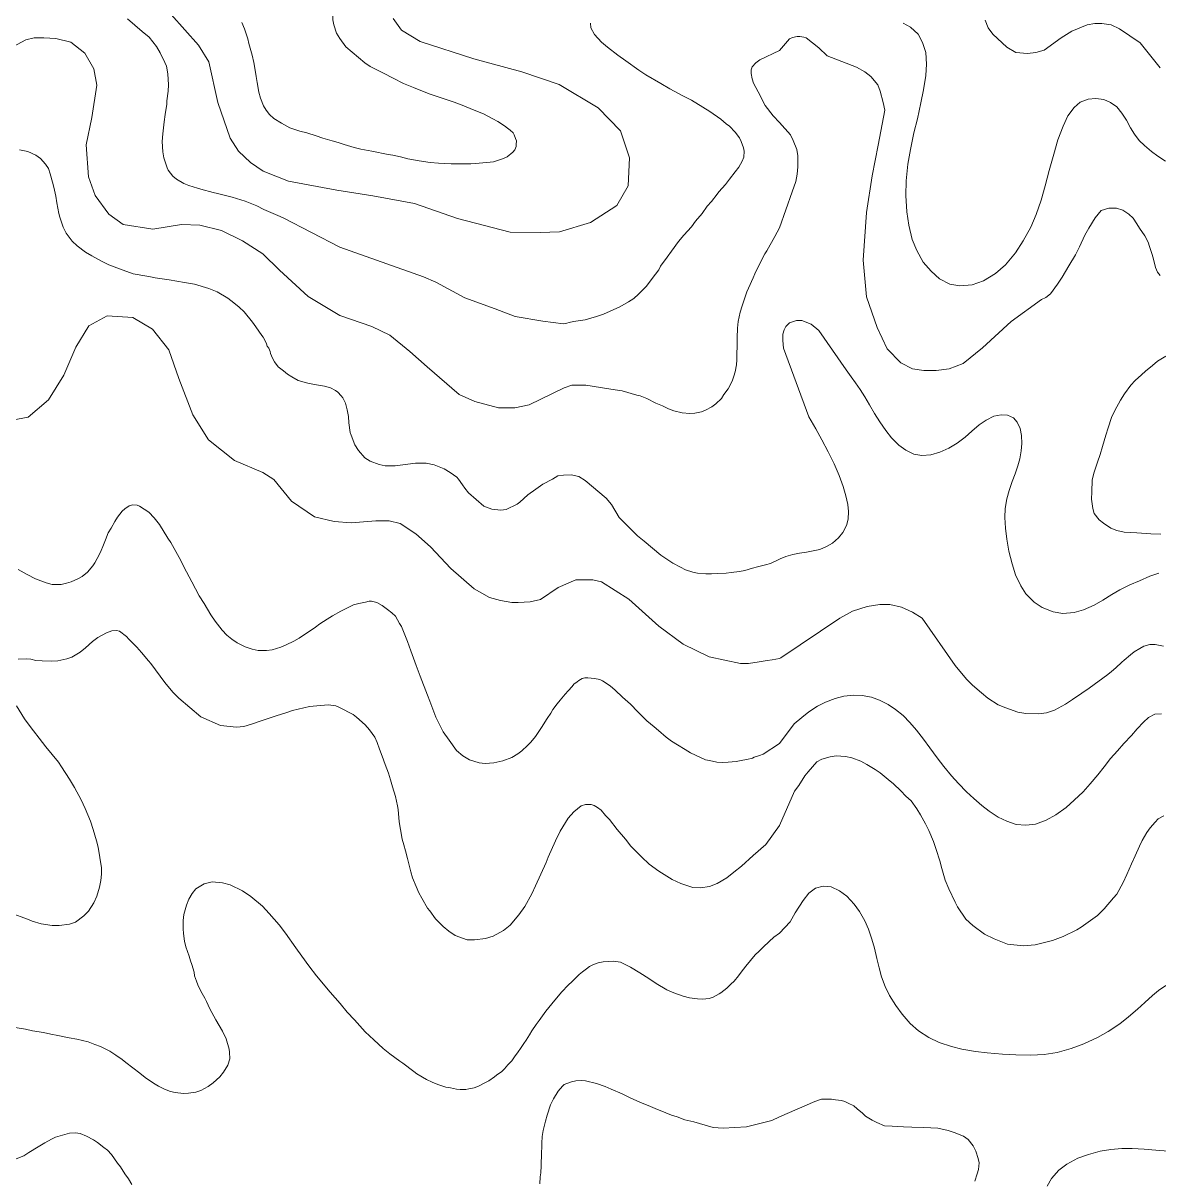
# Model space of a CAD drawing. Header units: metres. Extents: x 548946 to 557077, y 1838800 to 1845419.
# Drawn here: x 553608 to 554197, y 1842378 to 1842978 of the extents above; entities that cross this region are included whole.
import ezdxf

# ---------------------------------------------------------------- set-up
doc = ezdxf.new("R2010")
doc.units = ezdxf.units.M
doc.header["$LTSCALE"] = 28
doc.layers.add('1', color=7, linetype='Continuous', lineweight=13)
doc.layers.add('2', color=7, linetype='Continuous', lineweight=13)

msp = doc.modelspace()

# ---------------------------------------------------------------- linework, layer by layer
at = {"layer": '1'}
for points in [[(553804.98, 1842946.93), (553799.55, 1842949.57), (553794.61, 1842952.27), (553787.79, 1842955.76), (553784.88, 1842957.57), (553775.17, 1842965.8), (553771.94, 1842970.12), (553770.31, 1842972.98), (553768.88, 1842977.27), (553768.42, 1842979.9), (553768.31, 1842983.84), (553768.58, 1842986.81), (553769.77, 1842991.56), (553770.79, 1842994.62), (553772.94, 1842998.85), (553773.9, 1843000.38), (553775.57, 1843003.39), (553783.01, 1843017.35)], [(553670.32, 1842998.75), (553698.73, 1842966.78), (553704.06, 1842958.06), (553708.67, 1842937.04), (553715.18, 1842918.58), (553719.36, 1842911.78), (553725.63, 1842905.87), (553732.2, 1842901.44), (553745.36, 1842896.33), (553770.41, 1842891.63), (553789.09, 1842888.61), (553810.74, 1842884.68), (553833.06, 1842876.87), (553860.38, 1842869.87), (553875.92, 1842869.63), (553885.8, 1842869.96), (553901.94, 1842874.85), (553915.68, 1842883.61), (553921.52, 1842893.85), (553922.25, 1842908.33), (553917.42, 1842922.33), (553905.84, 1842934.3), (553885.64, 1842946.33), (553866.28, 1842953.01), (553841.41, 1842959.75), (553813.7, 1842968.64), (553803.87, 1842974.48), (553799.61, 1842980.64)], [(553698.13, 1842892.69), (553693.63, 1842893.92), (553691.07, 1842895), (553687.35, 1842897.21), (553685.47, 1842898.9), (553682.91, 1842902.02), (553682.39, 1842903.11), (553680.73, 1842908.26), (553680.21, 1842911.39), (553679.91, 1842916.84), (553680.19, 1842920.71), (553680.94, 1842926.93), (553681.48, 1842930.83), (553682.21, 1842936.16), (553682.24, 1842937.95), (553682.9, 1842942.88), (553683.14, 1842946.11), (553682.81, 1842951.81), (553682.05, 1842955.8), (553681.3, 1842957.75), (553678.88, 1842962.81), (553676.93, 1842966.14), (553673.14, 1842970.9), (553669.57, 1842973.9), (553661.87, 1842980.35)], [(553721.23, 1842978.46), (553722.53, 1842975.17)], [(553722.53, 1842975.17), (553723.18, 1842973.08), (553724.2, 1842970.02), (553724.88, 1842967.68), (553726.26, 1842962.74), (553726.53, 1842961.63), (553727.39, 1842957.78), (553727.88, 1842954.9), (553728.56, 1842950.52), (553729.08, 1842947.39), (553729.96, 1842942.39), (553730.87, 1842939.19), (553732.38, 1842935.29), (553733.81, 1842933.04), (553735.49, 1842930.83), (553737.79, 1842928.81), (553741.69, 1842926.24), (553744.56, 1842924.68), (553746.05, 1842923.98), (553751.26, 1842922.2), (553754.82, 1842921.24), (553759.74, 1842919.69), (553763.2, 1842918.59), (553767.98, 1842917.14), (553771.15, 1842916.26), (553774.22, 1842915.24), (553779.39, 1842913.72), (553782.82, 1842912.87), (553788.57, 1842911.81), (553796.96, 1842910.05), (553799.43, 1842909.72), (553803.5, 1842908.82), (553807.32, 1842907.9), (553813.07, 1842906.83), (553818.79, 1842906.01), (553823.19, 1842905.54), (553829.75, 1842905.21), (553833.83, 1842905.21), (553839.96, 1842905.22), (553842.11, 1842905.36), (553848.18, 1842905.86), (553851.7, 1842906.3), (553856.24, 1842907.76), (553858.66, 1842908.83), (553861.68, 1842911.25), (553862.67, 1842912.53), (553863.34, 1842914.27), (553863.47, 1842915.31), (553863.5, 1842917.1), (553863.09, 1842918.33), (553862.34, 1842920.28), (553861.82, 1842921.36), (553860.37, 1842922.71), (553858.96, 1842923.81), (553857.29, 1842924.88), (553853.82, 1842927.13), (553851.33, 1842928.6), (553846.54, 1842931.2), (553840.77, 1842933.41), (553836.32, 1842935.28), (553831.23, 1842937.2), (553823.5, 1842939.8), (553818.3, 1842941.58), (553810.11, 1842944.77), (553804.98, 1842946.93)], [(553901.95, 1842978.23), (553902.12, 1842975.82), (553904.1, 1842972.24), (553907.65, 1842968.35), (553910.8, 1842965.67), (553916.17, 1842961.49), (553920.24, 1842958.56), (553926.97, 1842953.78), (553930.59, 1842951.42), (553938.43, 1842946.92)], [(554200.01, 1842906.62), (554196.09, 1842909.21), (554192.79, 1842911.69), (554189.25, 1842914.67), (554186.49, 1842917.27), (554183.95, 1842920.62), (554181.91, 1842923.9), (554179.89, 1842927.89), (554177.52, 1842931.47), (554174.89, 1842934.75), (554171.51, 1842937.1), (554168.06, 1842938.54), (554163.9, 1842939.13), (554160.05, 1842938.77), (554155.9, 1842937.16), (554152.68, 1842934.51), (554149.43, 1842930.04), (554146.99, 1842924.79), (554144.33, 1842917.69), (554142.15, 1842910.18), (554139.82, 1842901.83), (554137.77, 1842893.8), (554135.64, 1842886.32), (554133.08, 1842878.97), (554130.21, 1842872.39), (554126.36, 1842865.29), (554122.34, 1842859.16), (554117.14, 1842852.96), (554111.99, 1842848.44), (554105.65, 1842844.56), (554099.86, 1842842.51), (554093.5, 1842841.91), (554088.3, 1842842.91), (554082.96, 1842845.63), (554078.56, 1842849.59), (554074.5, 1842854.32), (554071.21, 1842860.25), (554068.81, 1842866), (554066.94, 1842873.44), (554065.94, 1842880.3), (554065.42, 1842888.81), (554065.58, 1842896.4), (554066.5, 1842905.05), (554067.81, 1842912.66), (554069.65, 1842921.25), (554071.42, 1842928.63), (554073.26, 1842936.79), (554074.69, 1842943.58), (554075.73, 1842950.96), (554076.16, 1842956.95), (554075.84, 1842962.97), (554074.17, 1842968.07), (554071.86, 1842972.42), (554067.86, 1842976.06), (554064, 1842978.22)], [(554106.61, 1842979.66), (554108.2, 1842975.67), (554110.59, 1842972.48), (554117.75, 1842965.69), (554122.52, 1842962.9), (554128.49, 1842962.5), (554132.87, 1842962.9), (554137.24, 1842964.1), (554145.99, 1842970.48)], [(554145.99, 1842970.48), (554151.56, 1842974.07), (554159.52, 1842977.26), (554163.5, 1842978.06), (554167.08, 1842978.06), (554171.85, 1842977.26), (554176.23, 1842975.27), (554186.97, 1842968.04), (554197.4, 1842955.01)], [(553974.43, 1842790.5), (553973.4, 1842788.58), (553971.09, 1842785.61), (553969.8, 1842783.66), (553966.96, 1842780.88), (553964.85, 1842779.34), (553961.63, 1842777.53), (553959.43, 1842776.75), (553956.08, 1842775.94), (553953.43, 1842775.74), (553949.42, 1842776.13), (553945.21, 1842777.14), (553942.39, 1842778.19), (553939.26, 1842779.71), (553935.89, 1842781.2), (553931.12, 1842783.55), (553927.63, 1842784.9), (553925.92, 1842785.32), (553918.36, 1842787.57), (553916.93, 1842787.77), (553911.46, 1842788.62), (553899.54, 1842790.47), (553892.28, 1842790.47), (553888.33, 1842789.17), (553870.14, 1842780.38), (553862.68, 1842778.78), (553854.26, 1842778.78), (553841.94, 1842781.99), (553833.89, 1842785.58), (553817.33, 1842800), (553808.22, 1842807.95), (553797.88, 1842816.41), (553788.58, 1842820.86), (553772.06, 1842826.66), (553755.57, 1842836.43), (553740.74, 1842850.14), (553731.99, 1842858.59), (553721.47, 1842865.31), (553710.61, 1842870.69), (553699.4, 1842873.37), (553689.9, 1842873.71), (553674.97, 1842871.36), (553659.69, 1842873.71), (553652.23, 1842879.09), (553645.1, 1842888.83), (553641.71, 1842898.57), (553640.48, 1842915.09), (553643.37, 1842929.27), (553646.05, 1842946.05), (553644.49, 1842954.5), (553639.84, 1842962.57), (553632.46, 1842968.33), (553624.7, 1842970.25), (553618.49, 1842970.63), (553613.45, 1842970.63), (553609.18, 1842969.48), (553600.25, 1842964.74)], [(554000, 1842964.04), (554005.15, 1842969.97), (554006.76, 1842970.76), (554009.16, 1842971.16), (554010.57, 1842971.16), (554012.57, 1842970.96), (554013.78, 1842970.56), (554020.29, 1842965.29), (554024.67, 1842961.3), (554039.79, 1842955.31), (554044.17, 1842952.92), (554047.35, 1842950.52), (554050.93, 1842946.13), (554052.12, 1842942.94), (554053.72, 1842936.96), (554054.51, 1842932.97), (554051.05, 1842914.9), (554048.06, 1842899.09), (554045, 1842879.96), (554043.3, 1842855.33), (554045.03, 1842836.24), (554050.53, 1842820.47), (554055.7, 1842809.3), (554062.87, 1842802.12), (554068.83, 1842798.93), (554074.8, 1842798.13), (554081.16, 1842798.13), (554087.93, 1842798.93), (554095.09, 1842801.72), (554105.12, 1842809.94), (554120.09, 1842823.57), (554135.86, 1842834.93), (554138.11, 1842835.88), (554140.52, 1842837.89), (554144.07, 1842842.89), (554146.56, 1842846.53), (554150.02, 1842852.28), (554153.48, 1842858.03), (554155.42, 1842862.26), (554158.27, 1842868.32), (554160.3, 1842871.8), (554163.62, 1842877.16), (554166.64, 1842881.05), (554170.66, 1842882.31), (554174.66, 1842882.24), (554178.03, 1842881.14), (554181.14, 1842879.06), (554183.29, 1842877.05), (554185.27, 1842874.17), (554186.59, 1842871.96), (554189.29, 1842867.83), (554191.02, 1842864.63), (554191.78, 1842862.35), (554193.08, 1842858.81), (554193.65, 1842856.51), (554194.84, 1842851.53), (554195.92, 1842849.01), (554197.28, 1842847.28)], [(554000, 1842964.04), (553989.83, 1842959.2), (553987.73, 1842957.66), (553985.82, 1842955.51), (553985.26, 1842953.9), (553985.23, 1842952.11), (553985.72, 1842949.23), (553986.5, 1842947.03), (553988.86, 1842942.48), (553992.55, 1842935.54), (553996.58, 1842930.05), (554000, 1842926.74)], [(553938.43, 1842946.92), (553943.11, 1842944.18), (553949.82, 1842940.55), (553954.34, 1842938.18), (553960.15, 1842934.57), (553963.88, 1842932.35), (553969.61, 1842928.35), (553972.33, 1842926), (553974.03, 1842924.68), (553976.95, 1842921.73), (553979.12, 1842918.68), (553980.13, 1842916.77), (553981.29, 1842913.59), (553981.66, 1842911.72), (553981.39, 1842908.75), (553980.63, 1842906.61), (553978.86, 1842903.45), (553976.99, 1842901.05), (553974.02, 1842897.23), (553971.93, 1842894.54), (553968.46, 1842890.66), (553967.58, 1842889.53), (553964.61, 1842885.71), (553962.49, 1842883.27), (553959.77, 1842879.48), (553956.44, 1842875.49), (553954.24, 1842872.66), (553950.33, 1842868.21), (553947.55, 1842864.93), (553943.95, 1842860.01), (553941.67, 1842856.78), (553938.29, 1842852.15), (553937.37, 1842850.37), (553933.99, 1842845.73), (553930.91, 1842841.77), (553926.82, 1842837.69), (553924.42, 1842835.47), (553921.7, 1842833.73), (553917.17, 1842831.12), (553913.67, 1842829.53), (553908.72, 1842827.25), (553905.04, 1842826.02), (553899.24, 1842824.4), (553893.1, 1842823.5), (553890.87, 1842822.97), (553889.75, 1842822.7), (553887.88, 1842822.34), (553877.23, 1842823.68), (553862.87, 1842826.05), (553852.49, 1842830), (553836.79, 1842835.79), (553821.71, 1842843.86), (553815.35, 1842846.63), (553772.05, 1842861.99), (553742.59, 1842877.19), (553739.75, 1842878.49), (553737.33, 1842879.47), (553732.6, 1842881.56), (553728.9, 1842883.52), (553722.85, 1842885.95), (553716.08, 1842888.04), (553708.58, 1842889.79), (553706.33, 1842890.4), (553699.87, 1842892.02), (553698.13, 1842892.69)], [(554000, 1842926.74), (554005.7, 1842920.25), (554007.11, 1842917.3), (554008.93, 1842912.68), (554009.53, 1842909.34), (554009.38, 1842903.71), (554009.1, 1842899.88), (554008.35, 1842896.08), (554006.55, 1842890.73), (554000, 1842872.03)], [(554000, 1842872.03), (553997.6, 1842867.59), (553993.42, 1842860.17), (553992.35, 1842858.51), (553989.05, 1842852.22), (553987.12, 1842848.28), (553986.37, 1842846.14), (553983.84, 1842840.84), (553983.05, 1842838.96), (553980.52, 1842831.62), (553979.53, 1842828.3), (553978.48, 1842823.44), (553978.14, 1842820.08), (553978.01, 1842814.96), (553978.01, 1842810.87), (553977.79, 1842806.5), (553977.78, 1842803.56), (553977.59, 1842800.98), (553977.03, 1842797.34), (553976.27, 1842795.2), (553975.52, 1842793.06), (553974.43, 1842790.5)], [(554000, 1842648.84), (553996.18, 1842648.17), (553993.51, 1842647.78), (553989.34, 1842647.01), (553983.94, 1842646.3), (553979.67, 1842646.22), (553963.53, 1842649.7), (553950, 1842656.23), (553937.35, 1842665.51), (553921.86, 1842679.58), (553907.66, 1842688.56), (553903.24, 1842689.57), (553898.82, 1842689.57), (553894.4, 1842689.57), (553885.22, 1842685.54), (553876.04, 1842679.48), (553870.6, 1842678.13), (553864.48, 1842677.8), (553861.08, 1842677.8), (553855.3, 1842678.81), (553849.53, 1842680.49), (553841.71, 1842684.86), (553829.47, 1842695.41), (553818.93, 1842706.73), (553811.45, 1842713.46), (553803.29, 1842718.85), (553797.52, 1842720.19), (553790.72, 1842720.19), (553777.8, 1842719.18), (553768.96, 1842719.86), (553758.76, 1842722.21), (553746.87, 1842730.29), (553737.81, 1842741.55), (553732.02, 1842745.27), (553717.39, 1842751.49), (553703.85, 1842762.24), (553695.76, 1842775.17), (553688.44, 1842793.92), (553683.24, 1842808.75), (553674.9, 1842819.46), (553664.72, 1842825.57), (553651.38, 1842826.41), (553641.77, 1842821.29), (553635.06, 1842810.24), (553628.79, 1842795.64), (553620.98, 1842782.87), (553610.35, 1842773.93), (553597.47, 1842771.43)], [(554200.23, 1842805.48), (554195.89, 1842802.94), (554193.32, 1842800.72), (554189.7, 1842797.8), (554187.56, 1842795.92), (554184.42, 1842792.96), (554182.06, 1842790.57), (554178.83, 1842785.99), (554176.78, 1842782.69), (554173.83, 1842777.39), (554172.11, 1842773.66), (554170.32, 1842768.3), (554169.16, 1842764.64), (554167.43, 1842758.73), (554166.24, 1842754.59), (554164.84, 1842750.62), (554162.98, 1842744.97), (554162.12, 1842741.25), (554161.82, 1842735.24), (554161.73, 1842731.42), (554162.34, 1842726.56), (554163.15, 1842723.91), (554165.73, 1842720.72), (554167.86, 1842718.9), (554171.68, 1842716.43), (554174.78, 1842715.2), (554178.6, 1842714.26), (554185.29, 1842713.96)], [(553605.24, 1842695.01), (553609.93, 1842692.27), (553614.15, 1842690.12), (553619.78, 1842688.02), (553622.81, 1842687.25), (553627.55, 1842687.2), (553630.28, 1842687.8), (553632.73, 1842688.62), (553636.13, 1842690.06), (553638.4, 1842691.24), (553641.06, 1842693.49), (553643.84, 1842696.77), (553644.91, 1842698.44), (553646.17, 1842700.64), (553647.8, 1842703.91), (553649.48, 1842707.82), (553650.45, 1842710.24), (553651.91, 1842713.88), (553653.39, 1842716.36), (553655.39, 1842719.8), (553656.64, 1842722), (553659.06, 1842725.11), (553660.56, 1842726.45), (553662.8, 1842727.88), (553664.39, 1842728.46), (553666.97, 1842728.27), (553668.18, 1842727.79), (553673.03, 1842724.69), (553675.71, 1842721.71), (553678.44, 1842718.22), (553682.77, 1842711.23), (553684.34, 1842708.87), (553688.61, 1842701.23), (553692.5, 1842693.67), (553695.31, 1842688.53), (553699.02, 1842681.34), (553701.57, 1842677.31), (553705.12, 1842671.38), (553707.32, 1842668.08), (553710.97, 1842663.42), (553713.33, 1842660.91), (553716.02, 1842658.82), (553718.67, 1842656.98), (553722.9, 1842654.83), (553726.5, 1842653.62), (553729.64, 1842652.99), (553733.98, 1842653.03), (553736.89, 1842653.26), (553741.43, 1842654.72), (553744.1, 1842655.82), (553748.19, 1842657.87), (553750.94, 1842659.36), (553754.71, 1842661.88), (553757.07, 1842663.45), (553759.28, 1842665.13), (553761.64, 1842666.7), (553765.41, 1842669.22), (553768.13, 1842670.96), (553772.43, 1842673.29), (553775.18, 1842674.78)], [(554185.29, 1842713.96), (554192.48, 1842713.43), (554197.72, 1842713.23)], [(553775.18, 1842674.78), (553779.05, 1842676.55), (553781.89, 1842677.29), (553785.24, 1842678.09), (553787.11, 1842678.45), (553788.37, 1842678.61), (553791.15, 1842677.81), (553793.89, 1842676.36), (553796.71, 1842674.16), (553798.98, 1842672.4), (553800.85, 1842670.72), (553802.97, 1842667.03), (553803.95, 1842665.36), (553807.07, 1842657.71), (553808.85, 1842652.7), (553811.59, 1842645.12), (553813.68, 1842639.64), (553817.45, 1842629.89), (553818.62, 1842626.72), (553821.7, 1842618.42), (553825.58, 1842610.86), (553828.7, 1842606.4), (553832.55, 1842601.14), (553835.83, 1842598.36), (553839.16, 1842596.22), (553844.19, 1842594.81), (553847.31, 1842594.43), (553851.86, 1842594.74), (553856.47, 1842595.7), (553861.09, 1842597.56), (553864.31, 1842599.37), (553866.41, 1842600.91), (553869.26, 1842603.69), (553871.08, 1842605.45), (553873.39, 1842608.42), (553875.56, 1842611.5), (553876.96, 1842613.59), (553878.21, 1842615.79), (553879.5, 1842617.74), (553881.34, 1842620.4), (553882.49, 1842622.46), (553884.69, 1842625.29), (553886.23, 1842627.27), (553888.79, 1842630.27), (553890.36, 1842632), (553892.37, 1842634.29), (553893.36, 1842635.57), (553894.99, 1842636.79), (553895.94, 1842637.42), (553897.6, 1842638.4), (553899.08, 1842638.84), (553900.62, 1842638.78), (553903.98, 1842638.43), (553906.73, 1842637.88), (553908.23, 1842637.17), (553912.13, 1842634.6), (553914.7, 1842632.37), (553918.48, 1842628.75), (553922.64, 1842625.06), (553926.45, 1842621.19), (553928.91, 1842618.82), (553931.24, 1842616.56), (553934.95, 1842613.45), (553937.24, 1842611.44), (553941.24, 1842608.11), (553943.92, 1842606.02), (553946.97, 1842604.1)], [(554123.51, 1842620.93), (554117.33, 1842623.2), (554113.32, 1842624.79), (554108.04, 1842628.22), (554104.75, 1842630.95), (554099.96, 1842635.01), (554097.13, 1842637.89), (554093.36, 1842642.17), (554091.09, 1842645.12), (554073.91, 1842669.72), (554068.83, 1842672.78), (554063.23, 1842675.34), (554057.12, 1842676.87), (554052.04, 1842676.87), (554045.42, 1842675.85), (554037.79, 1842673.29), (554031.18, 1842669.72), (554000.59, 1842649.2), (554000, 1842648.84)], [(553605.19, 1842648.52), (553609.39, 1842648.66), (553611.71, 1842648.44), (553614.35, 1842647.75), (553617.57, 1842647.52), (553622.45, 1842647.36), (553625.75, 1842647.52), (553630.46, 1842648.62), (553633.02, 1842649.58), (553637.3, 1842652.16), (553640.09, 1842654.29), (553643.77, 1842657.56), (553646.57, 1842659.7), (553650.98, 1842662.17), (553653.8, 1842663.16), (553656.2, 1842663.33), (553657.77, 1842663.02), (553661.45, 1842660.16), (553662.5, 1842658.89), (553666.73, 1842654.69), (553669.12, 1842651.93), (553672.74, 1842647.53), (553673.93, 1842646.14), (553678.84, 1842639.61), (553681.29, 1842636.34), (553685.36, 1842631.36), (553688.57, 1842628.18), (553699.91, 1842618.57), (553710.1, 1842614.16), (553718.42, 1842613.15), (553722.19, 1842613.62), (553726.26, 1842614.77), (553731.77, 1842616.61), (553738.99, 1842619.17), (553744.03, 1842620.7), (553747.46, 1842621.89), (553756.27, 1842623.89)], [(554199.13, 1842655.13), (554194.74, 1842656.01), (554191.96, 1842656.14), (554188.85, 1842655.18), (554186.8, 1842654.06), (554183.89, 1842652.27), (554181.89, 1842650.78), (554178.71, 1842648.01), (554177.52, 1842646.91), (554174.27, 1842644.03), (554172.12, 1842642.14), (554170.23, 1842640.57), (554160.47, 1842633.45), (554156.71, 1842630.8), (554151.79, 1842627.52), (554148.28, 1842625.17), (554142.59, 1842621.99), (554138.38, 1842620.7), (554134.17, 1842620.08), (554127.69, 1842620.22), (554123.51, 1842620.93)], [(554197.99, 1842620.21), (554194.58, 1842619.88), (554191.23, 1842618.18), (554188.72, 1842615.89), (554185.33, 1842612.28), (554182.45, 1842608.83), (554178.47, 1842604.7), (554175.17, 1842600.91), (554171.62, 1842596.97), (554168.28, 1842592.67), (554165.04, 1842588.58), (554161.03, 1842583.82), (554157.33, 1842579.74), (554152.8, 1842575.3), (554148.54, 1842571.58), (554143.22, 1842567.78), (554138.23, 1842565.02), (554132.67, 1842562.9), (554127.61, 1842562.36), (554122.63, 1842562.75), (554117.74, 1842564.5), (554113.37, 1842566.63), (554108.74, 1842569.61), (554104.89, 1842572.55), (554100.62, 1842576.21), (554096.95, 1842579.73), (554092.74, 1842584.02), (554089.13, 1842588.06), (554085.09, 1842592.89), (554081.69, 1842597.31), (554077.85, 1842602.46), (554074.53, 1842606.95), (554070.93, 1842611.69), (554067.52, 1842615.67), (554063.98, 1842619.29), (554060.05, 1842622.46), (554056.24, 1842624.97), (554051.74, 1842627.26), (554047.67, 1842628.71), (554042.83, 1842629.69), (554038.46, 1842629.82), (554033.29, 1842629.22), (554028.78, 1842628.05), (554023.78, 1842626.18), (554019.65, 1842624.04), (554015.15, 1842621.15), (554011.45, 1842618.23), (554007.53, 1842614.86), (554000, 1842604.78)], [(553601.51, 1842516.79), (553609.95, 1842513.63), (553612.37, 1842512.66), (553617.15, 1842511.21), (553622.87, 1842510.39), (553626.45, 1842510.33), (553631.84, 1842511.14), (553634.91, 1842512.16), (553639.23, 1842515.38), (553641.6, 1842517.85), (553644.51, 1842522.17), (553646, 1842525.55), (553647.44, 1842530.33), (553648.04, 1842533.72), (553648.39, 1842537.09), (553648.37, 1842540.28), (553646.76, 1842551.06), (553645.85, 1842554.26), (553644.09, 1842560.17), (553642.66, 1842564.46), (553639.91, 1842571.14), (553637.83, 1842575.48), (553634.47, 1842581.95), (553631.89, 1842586.23), (553627.63, 1842592.72), (553626.06, 1842595.07), (553619.56, 1842603.07), (553617.88, 1842605.29), (553611.36, 1842613.54), (553608.56, 1842617.53), (553604.27, 1842624.27)], [(553756.27, 1842623.89), (553765.86, 1842624.84), (553769.9, 1842624.19), (553771.78, 1842623.41), (553778.89, 1842619.7), (553780.59, 1842618.38), (553785.03, 1842614.47), (553787.28, 1842611.81), (553790.05, 1842608.07), (553791.29, 1842605.29), (553792.49, 1842601.87), (553793.96, 1842598.22), (553795.54, 1842593.82), (553797.25, 1842589.31), (553798.31, 1842585.99), (553799.28, 1842582.29), (553800.81, 1842577.24), (553801.8, 1842572.39), (553802.16, 1842570.52), (553802.69, 1842564.2), (553803.45, 1842560.21), (553804.33, 1842555.21), (553805.21, 1842552.25), (553805.98, 1842549.16), (553806.99, 1842545.2)], [(553946.97, 1842604.1), (553950.98, 1842601.66), (553953.75, 1842599.97), (553956.34, 1842598.63), (553961.61, 1842596.36), (553963.57, 1842595.96), (553967.39, 1842595.04), (553970.22, 1842594.88), (553973.38, 1842595.15), (553977.43, 1842595.4), (553980.92, 1842596.09), (553983.04, 1842596.49), (553985.89, 1842597.22), (553986.86, 1842597.6), (553989.57, 1842598.45), (553991.51, 1842599.21), (554000, 1842604.78)], [(554000, 1842562.31), (554007.64, 1842579.97), (554009.93, 1842582.92), (554013.04, 1842587.99), (554014.86, 1842590.01), (554017.13, 1842592.7), (554019.34, 1842595.24), (554021.82, 1842596.69), (554026.14, 1842597.89), (554029.32, 1842598.29), (554034.12, 1842597.94), (554037.53, 1842597.32), (554042.03, 1842595.51), (554045.29, 1842593.82), (554049.6, 1842591.32), (554052.21, 1842589.46), (554056.24, 1842586.16), (554059, 1842583.84), (554062.89, 1842580.14), (554065.41, 1842577.51), (554068.19, 1842575), (554071.19, 1842570.81), (554073.09, 1842567.82), (554075.68, 1842563.1), (554077.43, 1842559.71), (554079.87, 1842553.92), (554081.24, 1842549.81), (554083.11, 1842543.96), (554084.19, 1842539.91), (554085.9, 1842533.85), (554087.8, 1842529.33), (554090.94, 1842522.49), (554092.29, 1842520.09), (554096.5, 1842513.77), (554100.26, 1842510.34), (554106.32, 1842505.97), (554111.3, 1842503.45), (554118.11, 1842500.69), (554126.4, 1842499.82), (554132.53, 1842500.31), (554141.56, 1842502.58), (554146.99, 1842504.78), (554154.18, 1842508.15), (554156.39, 1842509.48), (554164.86, 1842515.58), (554168.23, 1842519.04), (554173.13, 1842524.7), (554174.79, 1842526.62), (554178.21, 1842532.75), (554179.99, 1842536.78), (554182.52, 1842542.43), (554184.3, 1842546.45), (554186.52, 1842551.49), (554188.04, 1842554.53), (554190.49, 1842558.55), (554192.18, 1842560.95), (554194.66, 1842563.92), (554196.35, 1842565.65), (554199.29, 1842567.26)], [(553806.99, 1842545.2), (553807.73, 1842542.35), (553808.77, 1842538.14), (553809.65, 1842535.19), (553811.5, 1842530.57), (553812.92, 1842527.42), (553814.55, 1842524.56), (553817.51, 1842519.32), (553818.7, 1842517.93), (553821.64, 1842513.83), (553825.59, 1842509.86), (553828.45, 1842507.41), (553831.78, 1842505.27), (553837.94, 1842502.98), (553841.78, 1842502.95), (553847.56, 1842503.67), (553851.49, 1842504.93), (553856.88, 1842507.77), (553860.23, 1842510.62), (553864.8, 1842515.92), (553867.96, 1842520.27), (553871.48, 1842526.84), (553873.38, 1842531.04), (553878.89, 1842543.09), (553879.94, 1842545.9), (553883.74, 1842554.3), (553886.3, 1842559.34), (553890.44, 1842566.12), (553893.22, 1842569.4), (553897.18, 1842572.45), (553899.27, 1842573.1), (553902.21, 1842573.08), (553903.92, 1842572.66), (553905.59, 1842571.59), (553907.42, 1842570.16), (553909.81, 1842567.4), (553911.86, 1842565.35), (553915.82, 1842560.23), (553920.03, 1842555.14), (553922.91, 1842551.54), (553928.33, 1842545.96), (553932.39, 1842542.13), (553937.31, 1842538.53), (553944.22, 1842534.29), (553948.7, 1842532.17), (553955.08, 1842530.16), (553958.95, 1842529.88), (553963.59, 1842530.58), (553967.59, 1842532.24), (553972.59, 1842535.16), (553976.19, 1842538.04), (553980.26, 1842541.23), (553986.34, 1842546.71), (553992.78, 1842552.37), (554000, 1842562.31)], [(553713.91, 1842438.03), (553714.9, 1842441.35), (553714.85, 1842444.79), (553714.67, 1842446.3), (553712.97, 1842451.7), (553711.21, 1842455.57), (553707.65, 1842461.51), (553704.63, 1842467.26), (553702.76, 1842470.98), (553701.9, 1842472.79), (553699.92, 1842476.37), (553698.36, 1842479.63), (553697.61, 1842481.57), (553696.62, 1842484.39), (553696.39, 1842486.15), (553695.25, 1842490.22), (553694.49, 1842492.17), (553693.82, 1842494.51), (553692.18, 1842499.41), (553691.44, 1842502.26), (553690.94, 1842506.28), (553690.76, 1842508.68), (553690.73, 1842513.02), (553691.11, 1842516.13), (553692.41, 1842521.02), (553693.68, 1842524.12), (553695.49, 1842527.02), (553697.36, 1842529.43), (553701.63, 1842532.01), (553705.85, 1842533.05), (553711.14, 1842532.56), (553715.1, 1842531.52), (553721.5, 1842528.37), (553725.82, 1842525.46), (553731.94, 1842520.48), (553735.35, 1842516.69), (553740.55, 1842510.83), (553743.77, 1842506.51), (553749.2, 1842498.89), (553752.31, 1842494.43), (553755.99, 1842489.52), (553759.95, 1842484.4), (553766.9, 1842475.82), (553772.1, 1842469.96), (553775.72, 1842465.56), (553779.55, 1842461.44), (553785.18, 1842455.25), (553789.52, 1842451.2), (553794.42, 1842446.71), (553797.96, 1842443.96), (553803.05, 1842440), (553804.58, 1842439.04), (553810.35, 1842434.78), (553811.9, 1842433.57), (553816.87, 1842430.62), (553819.86, 1842429.2), (553822.81, 1842428.04), (553826.94, 1842426.64), (553829.3, 1842426.17), (553832.45, 1842425.54), (553834.38, 1842425.4), (553837.32, 1842425.39), (553838.94, 1842425.72)], [(554200.17, 1842479.23), (554196.53, 1842476.76), (554193.32, 1842474.08), (554189.37, 1842470.55), (554185.63, 1842467.09), (554180.9, 1842463.03), (554176.33, 1842459.44), (554170.43, 1842455.53), (554164.76, 1842452.29), (554157.7, 1842449), (554151.17, 1842446.57), (554143.93, 1842444.6), (554137.09, 1842443.62), (554130.21, 1842443.2), (554122.44, 1842443.41), (554115.65, 1842443.77), (554107.6, 1842444.45), (554101.62, 1842445.11), (554094.52, 1842446.3), (554089.08, 1842447.63), (554082.65, 1842449.81), (554077.42, 1842452.31), (554071.98, 1842455.88), (554067.73, 1842459.61), (554063.48, 1842464.38), (554060.22, 1842468.88), (554057.05, 1842474.13), (554054.81, 1842478.77), (554052.87, 1842483.74), (554051.56, 1842488.5), (554050.45, 1842493.36), (554049.21, 1842498.6), (554047.9, 1842503.39), (554046.04, 1842508.57), (554044.14, 1842512.86), (554041.49, 1842517.6), (554038.71, 1842521.54), (554034.89, 1842525.57), (554031.07, 1842528.37), (554026.67, 1842530.38), (554022.56, 1842530.74), (554018.68, 1842529.84), (554015.1, 1842527.14), (554012.22, 1842523.44), (554008.06, 1842516.98), (554005.46, 1842512.32), (554000, 1842506.43)], [(553838.94, 1842425.72), (553841.67, 1842426.32), (553843.87, 1842427.1), (553846.87, 1842428.63), (553849.26, 1842429.95), (553852.2, 1842431.98), (553853.25, 1842432.75), (553855.94, 1842434.74), (553857.29, 1842436.19), (553859.08, 1842438.2), (553861.12, 1842440.25), (553862.52, 1842442.34), (553864.36, 1842444.99), (553865.68, 1842446.69), (553867.41, 1842449.2), (553868.59, 1842451.01), (553870.28, 1842453.78), (553871.57, 1842455.73), (553873.71, 1842459.06), (553875.36, 1842461.18), (553876.98, 1842463.56), (553878.85, 1842465.96), (553881.82, 1842469.78), (553885.15, 1842473.77), (553887.16, 1842476.07), (553890.44, 1842479.42), (553892.37, 1842481.32), (553896.13, 1842484.98), (553897.73, 1842486.46), (553899.84, 1842488), (553901.36, 1842489.08), (553903.17, 1842489.95), (553905.84, 1842491.05), (553908.57, 1842491.65), (553913.78, 1842491.91), (553917.42, 1842491.35), (553922.72, 1842488.82), (553927.44, 1842485.84), (553932.15, 1842482.85), (553936.05, 1842480.27), (553941.55, 1842477.13), (553945.07, 1842475.53), (553950.02, 1842473.72), (553953.2, 1842472.84), (553957.35, 1842472.34), (553960.03, 1842472.3), (553963.44, 1842472.59), (553965.53, 1842473.24), (553968.64, 1842474.91), (553969.59, 1842475.53), (553972.6, 1842477.96), (553974.65, 1842480), (553976.36, 1842481.62), (553978.7, 1842484.34), (553980.13, 1842486.18), (553982.55, 1842489.29), (553984.86, 1842492.26), (553987.31, 1842495.12), (553989.35, 1842497.16), (553991.4, 1842499.21), (553994.6, 1842502.16), (553997.01, 1842504.38), (554000, 1842506.43)], [(553603.57, 1842457.54), (553609.04, 1842456.69), (553612.71, 1842455.88), (553618.32, 1842454.92), (553622.14, 1842453.99), (553625.79, 1842453.43), (553631.68, 1842452.25), (553635.61, 1842451.46), (553641.54, 1842450.04), (553644.89, 1842448.8), (553647.84, 1842447.63), (553652.74, 1842445.18), (553655.79, 1842443.27), (553659.16, 1842440.88), (553661, 1842439.45), (553668.21, 1842433.84), (553671.04, 1842431.64), (553675.36, 1842428.73), (553677.99, 1842427.15), (553681.12, 1842425.62), (553684.21, 1842424.35), (553686.57, 1842423.88), (553690.86, 1842423.27), (553693.52, 1842423.47), (553697.4, 1842424.09), (553699.85, 1842424.9), (553703.68, 1842426.92), (553706.37, 1842428.91), (553709.69, 1842432.01), (553711.7, 1842434.3), (553713.91, 1842438.03)], [(554138.71, 1842375.31), (554141.02, 1842379.31), (554144.77, 1842383.51), (554149.01, 1842386.72), (554154.63, 1842389.75), (554160.17, 1842391.78), (554166.29, 1842393.43), (554171.69, 1842394.29), (554177.47, 1842394.78), (554182.77, 1842394.76), (554188.94, 1842394.44), (554194.99, 1842393.93), (554201.43, 1842393.39)]]:
    msp.add_lwpolyline(points, dxfattribs=at)
at = {"layer": '2'}
for points in [[(553605.89, 1842912.43), (553610.21, 1842911.56), (553614.41, 1842909.66), (553616.78, 1842908.04), (553619.45, 1842905.06), (553620.88, 1842902.81), (553621.87, 1842900), (553622.91, 1842895.79), (553623.76, 1842893.08), (553624.72, 1842888.48), (553625.27, 1842885.1), (553626.36, 1842879.49), (553626.72, 1842877.62), (553628.53, 1842872.36), (553630.05, 1842869.35), (553633.13, 1842865.14), (553635.85, 1842862.8), (553640.1, 1842859.5), (553643.4, 1842857.62), (553648.76, 1842854.58), (553652.17, 1842852.84), (553657.79, 1842850.74), (553664.74, 1842848.29), (553666.96, 1842847.92), (553673.89, 1842846.62), (553676.25, 1842846.15), (553683.54, 1842845.02), (553691.36, 1842843.7), (553696.58, 1842842.82), (553704.14, 1842840.58), (553708.45, 1842838.82), (553713.84, 1842835.54), (553717.06, 1842833.26), (553719.78, 1842830.92), (553722.39, 1842828.43), (553726.75, 1842823.23), (553728.46, 1842820.77), (553731.57, 1842816.3), (553732.2, 1842815.36), (553733.21, 1842813.44), (553733.9, 1842812), (553734.31, 1842810.77), (553735.08, 1842809.72), (553735.8, 1842808.02), (553736.07, 1842806.91), (553737.14, 1842804.49), (553738.14, 1842802.57), (553740, 1842799.99), (553742.69, 1842797.9), (553744.81, 1842796.25), (553747.04, 1842794.74), (553750.45, 1842793), (553754.7, 1842791.74), (553756.16, 1842791.29), (553760.98, 1842790.49), (553763.98, 1842789.97), (553767.16, 1842789.09), (553769.75, 1842787.75), (553770.88, 1842786.88), (553772.64, 1842785.05), (553773.56, 1842783.89), (553774.91, 1842781.25), (553775.85, 1842777.79), (553776.54, 1842774.3), (553776.7, 1842771), (553777.33, 1842765.97), (553777.77, 1842764.5), (553779.8, 1842759.52), (553781.58, 1842756.55), (553784.99, 1842752.76), (553787.75, 1842751.06), (553792.31, 1842749.33), (553795.46, 1842748.71)], [(554000, 1842700.24), (554000.35, 1842700.44), (554003.26, 1842701.69), (554006.83, 1842702.74), (554010.25, 1842703.4), (554013.99, 1842704.01), (554017.47, 1842704.62), (554020.83, 1842705.39), (554024.26, 1842706.81), (554027.34, 1842708.6), (554030.49, 1842711.38), (554032.8, 1842714.2), (554034.61, 1842717.77), (554035.49, 1842721), (554035.72, 1842724.95), (554035.33, 1842728.72), (554034.42, 1842733.2), (554032.98, 1842738.03), (554030.84, 1842743.72), (554028.23, 1842749.77), (554025.22, 1842755.99), (554021.95, 1842762.14), (554018.73, 1842767.94), (554015.13, 1842774.05), (554002, 1842809.7), (554001.6, 1842813.69), (554001.6, 1842816.88), (554002.4, 1842819.27), (554003.2, 1842820.87), (554005.18, 1842822.86), (554008.76, 1842824.06), (554011.55, 1842824.06), (554016.32, 1842822.06), (554020.3, 1842818.87), (554034.51, 1842798.37), (554037.05, 1842794.8), (554039.34, 1842791.67), (554041.77, 1842788.17), (554044.11, 1842784.49), (554046.64, 1842780.39), (554049.28, 1842775.83), (554051.95, 1842771.51), (554055, 1842766.94), (554058.04, 1842763.17), (554061.86, 1842759.41), (554065.51, 1842756.8), (554069.66, 1842754.78), (554073.77, 1842754.06), (554078.36, 1842754.35), (554083.07, 1842755.7), (554087.81, 1842757.86), (554092.14, 1842760.49), (554096.2, 1842763.61), (554099.67, 1842766.71), (554103.45, 1842769.87), (554107.13, 1842772.44), (554111.08, 1842774.41), (554114.88, 1842775.2), (554118.24, 1842775.03), (554121.2, 1842773.57), (554123.22, 1842771.35), (554124.76, 1842767.96), (554125.42, 1842764.41), (554125.58, 1842760.23), (554125.25, 1842756.44)], [(554125.25, 1842756.44), (554124.49, 1842752.39), (554123.52, 1842748.75), (554122.1, 1842744.57), (554120.66, 1842740.65), (554119.05, 1842735.94), (554117.86, 1842731.66), (554117.03, 1842726.54), (554116.8, 1842721.9), (554117.04, 1842716.32), (554117.79, 1842710.73), (554118.86, 1842704.43), (554120.56, 1842697.97), (554122.31, 1842692.22), (554125, 1842686.5), (554127.72, 1842682.33), (554131.93, 1842678.04), (554136.18, 1842675.25), (554141.76, 1842672.99), (554146.81, 1842672.21), (554152.65, 1842672.62), (554157.62, 1842674.02), (554163.11, 1842676.45), (554167.62, 1842679.07), (554172.33, 1842682.02), (554176.48, 1842684.4), (554181.57, 1842686.99), (554186.52, 1842689.09), (554192.02, 1842691.42), (554196.71, 1842693.04)], [(553795.46, 1842748.71), (553800.69, 1842748.72), (553804.71, 1842749.23), (553811.25, 1842750.05), (553816.74, 1842750.09), (553820.81, 1842749.2), (553826.04, 1842747.17)], [(554000, 1842700.24), (553995.23, 1842698), (553992.75, 1842697.43), (553988.54, 1842696.39), (553985.95, 1842695.69), (553982.02, 1842694.43), (553979.14, 1842693.94), (553974.87, 1842693.4), (553972.35, 1842693.09), (553967.65, 1842692.88), (553964.75, 1842692.65), (553961.67, 1842692.77), (553957.41, 1842693.13), (553955.05, 1842693.6), (553951.2, 1842694.78), (553948.6, 1842696.12), (553944.63, 1842698.3), (553941.58, 1842700.22), (553938.5, 1842702.39), (553934.08, 1842706.05), (553929.81, 1842709.6), (553926.27, 1842712.35), (553916.83, 1842721.88), (553912.75, 1842728.61), (553910.03, 1842731.97), (553899.16, 1842741.06), (553895.83, 1842743.15), (553891.88, 1842744.06), (553887.93, 1842743.91), (553885.04, 1842743.45), (553882.16, 1842741.8), (553877.22, 1842739.12), (553873.64, 1842736.55), (553869.47, 1842733.57), (553865.3, 1842729.78), (553863.95, 1842728.75), (553858.23, 1842726.11), (553855.49, 1842725.74), (553850.72, 1842726.17), (553846.62, 1842727.82), (553838.67, 1842734.77), (553836.87, 1842737.12), (553835.63, 1842738.91), (553833.59, 1842741.71), (553832.67, 1842742.75), (553829.27, 1842745.25), (553826.04, 1842747.17)], [(554000, 1842411.14), (553996.01, 1842409.33), (553982.89, 1842406.08), (553970.65, 1842405.43), (553965.62, 1842405.65), (553955.44, 1842408.64), (553950.83, 1842409.72), (553946.95, 1842411.15), (553943.89, 1842412.17), (553940.93, 1842413.33), (553935.56, 1842415.47), (553931.78, 1842417.04), (553927.87, 1842418.72), (553922.18, 1842421.33), (553918.38, 1842423.15), (553912.72, 1842425.51), (553909.48, 1842426.89), (553905.07, 1842428.51), (553899.39, 1842429.97), (553897.46, 1842430.11), (553894.3, 1842429.84), (553892.18, 1842429.45), (553889.62, 1842428.49), (553888.28, 1842427.94), (553887.48, 1842427.2), (553885.14, 1842424.48), (553882.7, 1842420.47), (553881.29, 1842417.49), (553879.4, 1842412.14), (553878.53, 1842408.97), (553877.47, 1842404.11), (553876.96, 1842401.11), (553876.64, 1842397.49), (553876.64, 1842395.45), (553876.6, 1842392.76), (553876.49, 1842390.58), (553876.33, 1842387.75), (553876.44, 1842385.85), (553876.13, 1842382.23), (553875.88, 1842380.16), (553875.7, 1842376.44)], [(554000, 1842411.14), (554018.26, 1842419.22), (554021.64, 1842420.31), (554023.73, 1842420.38), (554026.96, 1842420.41), (554028.9, 1842420.08), (554032.1, 1842419.62), (554033.77, 1842419.17), (554035.6, 1842418.25), (554038.43, 1842416.9), (554040.14, 1842415.4), (554042.99, 1842413.19), (554044.61, 1842411.58), (554048.02, 1842409.44), (554050.46, 1842408.22), (554054.46, 1842406.63), (554058.38, 1842406.46), (554064.25, 1842405.96), (554068.63, 1842405.93), (554074.55, 1842405.72), (554078.39, 1842405.44), (554082.02, 1842405.33), (554087.39, 1842404.19), (554090.47, 1842403.15), (554095.27, 1842401.28), (554097.7, 1842399.4), (554100.39, 1842396.12), (554101.68, 1842393.43), (554103, 1842389.69), (554103.39, 1842387.36), (554103.14, 1842384), (554102.49, 1842381.64), (554101.14, 1842377.95)], [(553664.2, 1842376.13), (553662.42, 1842379.1), (553660.57, 1842381.68), (553658.2, 1842385.34), (553656.69, 1842387.19), (553653.57, 1842391.65), (553651.5, 1842393.95), (553649.66, 1842395.38), (553646.41, 1842397.91), (553644.32, 1842399.31), (553640.62, 1842401.27), (553637.27, 1842402.51), (553634.92, 1842402.98), (553631.76, 1842402.71), (553624.48, 1842400.65), (553622.56, 1842399.65), (553619.09, 1842397.81), (553615.65, 1842395.72), (553610.79, 1842392.68), (553608.08, 1842390.94), (553604.18, 1842389.43)]]:
    msp.add_lwpolyline(points, dxfattribs=at)

doc.saveas('drawing.dxf')
